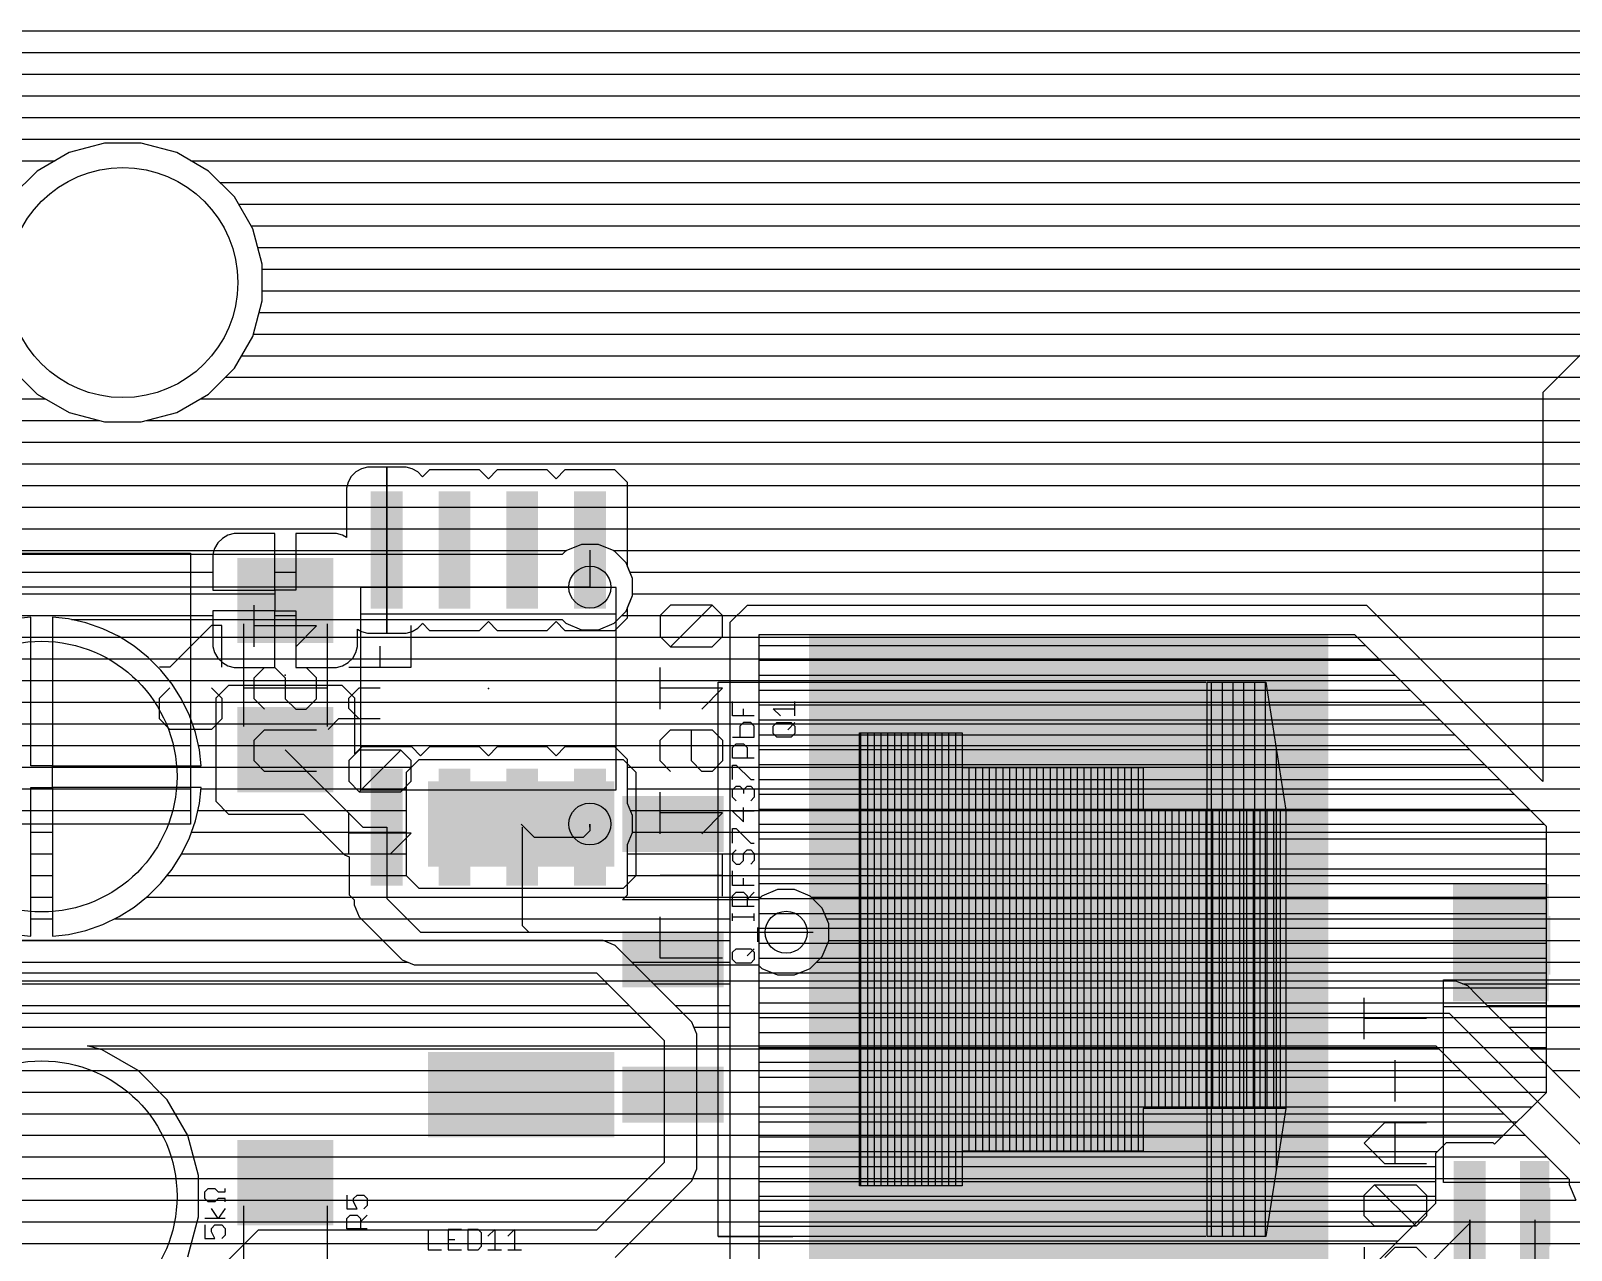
# Model space of a CAD drawing. Extents: x -0.64 to 6, y -0.15 to 7.8.
# Drawn here: x 0.462 to 1.6, y 4.635 to 5.536 of the extents above; entities that cross this region are included whole.
import ezdxf

# ---------------------------------------------------------------- set-up
doc = ezdxf.new("R2010")
doc.units = 0
for name, color, linetype in [('1', 22, 'CONTINUOUS'), ('16', 175, 'CONTINUOUS'), ('17', 82, 'CONTINUOUS'), ('18', 82, 'CONTINUOUS'), ('20', 6, 'CONTINUOUS'), ('21', 253, 'CONTINUOUS'), ('23', 7, 'CONTINUOUS'), ('24', 7, 'CONTINUOUS'), ('25', 253, 'CONTINUOUS'), ('26', 253, 'CONTINUOUS'), ('27', 253, 'CONTINUOUS'), ('28', 253, 'CONTINUOUS'), ('51', 253, 'CONTINUOUS'), ('52', 253, 'CONTINUOUS')]:
    doc.layers.add(name, color=color, linetype=linetype)

# ---------------------------------------------------------------- blocks, each defined once
blk = doc.blocks.new('RECT')
blk.add_solid([(-0.5, -0.5), (0.5, -0.5), (-0.5, 0.5), (0.5, 0.5)])
blk = doc.blocks.new('ROUNDP')
blk.add_circle((0, 0), 0.5)
blk = doc.blocks.new('ROUNDV')
blk.add_circle((0, 0), 0.5)

msp = doc.modelspace()

# ---------------------------------------------------------------- linework, layer by layer
at = {"layer": '1'}
for p, q in [((0.157941, 5.536), (2.348, 5.536)), ((0.173941, 5.52), (2.348, 5.52)), ((0.189941, 5.504), (2.348, 5.504)), ((0.205941, 5.488), (2.348, 5.488)), ((0.221941, 5.472), (2.348, 5.472)), ((0.237941, 5.456), (1.750745, 5.456)), ((0.51644, 5.453), (0.490243, 5.445981)), ((0.54356, 5.453), (0.51644, 5.453)), ((0.569757, 5.445981), (0.54356, 5.453)), ((0.253941, 5.44), (0.479885, 5.44)), ((0.490243, 5.445981), (0.466757, 5.43242)), ((0.593243, 5.43242), (0.569757, 5.445981)), ((0.580115, 5.44), (1.734745, 5.44)), ((0.466757, 5.43242), (0.447579, 5.413243)), ((0.61242, 5.413243), (0.593243, 5.43242)), ((0.601664, 5.424), (1.706022, 5.424)), ((0.625981, 5.389757), (0.61242, 5.413243)), ((0.615448, 5.408), (1.682946, 5.408)), ((0.624685, 5.392), (1.675181, 5.392)), ((0.633, 5.36356), (0.625981, 5.389757)), ((0.629667, 5.376), (1.674, 5.376)), ((0.633, 5.33644), (0.633, 5.36356)), ((0.633, 5.36), (1.670302, 5.36)), ((1.676095, 5.365793), (1.591301, 5.281)), ((0.633, 5.344), (1.654302, 5.344)), ((0.625981, 5.310243), (0.633, 5.33644)), ((0.630738, 5.328), (1.638302, 5.328)), ((0.61242, 5.286757), (0.625981, 5.310243)), ((0.626451, 5.312), (1.622302, 5.312)), ((0.617757, 5.296), (1.606302, 5.296)), ((0.447579, 5.286757), (0.466757, 5.267579)), ((0.593243, 5.267579), (0.61242, 5.286757)), ((1.591301, 5.281), (1.579, 5.268698)), ((0.605664, 5.28), (1.590302, 5.28)), ((0.304, 5.264), (0.472956, 5.264)), ((0.466757, 5.267579), (0.490243, 5.254019)), ((0.569757, 5.254019), (0.593243, 5.267579)), ((0.587043, 5.264), (1.579, 5.264)), ((1.579, 5.268698), (1.579, 4.981405)), ((0.304, 5.248), (0.512708, 5.248)), ((0.490243, 5.254019), (0.51644, 5.247)), ((0.51644, 5.247), (0.54356, 5.247)), ((0.54356, 5.247), (0.569757, 5.254019)), ((0.547292, 5.248), (1.579, 5.248)), ((0.304, 5.232), (1.579, 5.232)), ((0.317941, 5.216), (1.579, 5.216)), ((0.333941, 5.2), (1.579, 5.2)), ((0.349941, 5.184), (1.579, 5.184)), ((0.365941, 5.168), (1.579, 5.168)), ((0.868734, 5.1565), (0.857157, 5.151704)), ((0.881266, 5.1565), (0.868734, 5.1565)), ((0.892843, 5.151704), (0.881266, 5.1565)), ((0.381941, 5.152), (0.85787, 5.152)), ((0.854452, 5.149), (0.384941, 5.149)), ((0.857157, 5.151704), (0.854452, 5.149)), ((0.89213, 5.152), (1.579, 5.152)), ((0.901704, 5.142843), (0.892843, 5.151704)), ((0.9065, 5.131266), (0.901704, 5.142843)), ((0.904539, 5.136), (1.579, 5.136)), ((0.875, 5.125), (0.375, 5.125)), ((0.9065, 5.118734), (0.9065, 5.131266)), ((0.901704, 5.107157), (0.9065, 5.118734)), ((0.9065, 5.12), (1.579, 5.12)), ((0.991094, 5.1115), (0.9785, 5.098906)), ((1.448906, 5.1115), (0.991094, 5.1115)), ((1.579, 4.981405), (1.448906, 5.1115)), ((0.502718, 5.098567), (0.492057, 5.101)), ((0.492057, 5.101), (0.854452, 5.101)), ((0.515228, 5.094189), (0.502718, 5.098567)), ((0.854452, 5.101), (0.857157, 5.098296)), ((0.857157, 5.098296), (0.868734, 5.0935)), ((0.881266, 5.0935), (0.892843, 5.098296)), ((0.892843, 5.098296), (0.901704, 5.107157)), ((0.898548, 5.104), (0.983594, 5.104)), ((0.9785, 5.098906), (0.9785, 4.591094)), ((1.456405, 5.104), (1.579, 5.104)), ((0.527169, 5.088439), (0.515228, 5.094189)), ((0.538391, 5.081388), (0.527169, 5.088439)), ((0.527867, 5.088), (0.9785, 5.088)), ((0.868734, 5.0935), (0.881266, 5.0935)), ((1, 4.6), (1, 5.09)), ((1, 5.09), (1.44, 5.09)), ((1.44, 5.09), (1.5815, 4.9485)), ((1.472405, 5.088), (1.579, 5.088)), ((0.548753, 5.073124), (0.538391, 5.081388)), ((1, 5.082), (1.448, 5.082)), ((0.558124, 5.063753), (0.548753, 5.073124)), ((0.549877, 5.072), (0.9785, 5.072)), ((1, 5.071), (1.459, 5.071)), ((1.488405, 5.072), (1.579, 5.072)), ((0.566388, 5.053391), (0.558124, 5.063753)), ((0.564307, 5.056), (0.9785, 5.056)), ((0.573439, 5.042169), (0.566388, 5.053391)), ((1, 5.06), (1.47, 5.06)), ((1.504405, 5.056), (1.579, 5.056)), ((0.579189, 5.030228), (0.573439, 5.042169)), ((1, 5.049), (1.481, 5.049)), ((0.574483, 5.04), (0.9785, 5.04)), ((0.583567, 5.017718), (0.579189, 5.030228)), ((1, 5.038), (1.492, 5.038)), ((1.520405, 5.04), (1.579, 5.04)), ((0.581369, 5.024), (0.9785, 5.024)), ((1, 5.027), (1.503, 5.027)), ((1.536405, 5.024), (1.579, 5.024)), ((0.586516, 5.004797), (0.583567, 5.017718)), ((0.585785, 5.008), (0.9785, 5.008)), ((1, 5.016), (1.514, 5.016)), ((1.552405, 5.008), (1.579, 5.008)), ((0.587845, 4.993), (0.586516, 5.004797)), ((0.748687, 4.997496), (0.739315, 4.988123)), ((0.899738, 4.997496), (0.748687, 4.997496)), ((0.90911, 4.988123), (0.899738, 4.997496)), ((1, 5.005), (1.525, 5.005)), ((0.478, 4.977), (0.478, 4.993)), ((0.478, 4.993), (0.587845, 4.993)), ((0.478, 4.992), (0.743192, 4.992)), ((0.739315, 4.988123), (0.739315, 4.911876)), ((0.905234, 4.992), (0.9785, 4.992)), ((0.90911, 4.911876), (0.90911, 4.988123)), ((1, 4.994), (1.536, 4.994)), ((1.568405, 4.992), (1.579, 4.992)), ((0.462, 4.867155), (0.462, 4.976999)), ((0.462, 4.976999), (0.478, 4.976999)), ((0.462, 4.976), (0.478, 4.976)), ((0.587845, 4.977), (0.478, 4.977)), ((0.478, 4.976999), (0.478, 4.867155)), ((0.586516, 4.965203), (0.587845, 4.977)), ((0.587732, 4.976), (0.739315, 4.976)), ((0.90911, 4.976), (0.9785, 4.976)), ((1, 4.983), (1.547, 4.983)), ((0.583567, 4.952282), (0.586516, 4.965203)), ((1, 4.972), (1.558, 4.972)), ((0.462, 4.96), (0.478, 4.96)), ((0.579189, 4.939772), (0.583567, 4.952282)), ((0.585328, 4.96), (0.739315, 4.96)), ((0.90911, 4.96), (0.9785, 4.96)), ((1, 4.961), (1.569, 4.961)), ((0.462, 4.944), (0.478, 4.944)), ((0.573439, 4.927831), (0.579189, 4.939772)), ((0.580669, 4.944), (0.739315, 4.944)), ((0.834213, 4.94), (0.824213, 4.95)), ((0.87, 4.94), (0.834213, 4.94)), ((0.875, 4.945), (0.87, 4.94)), ((0.875, 4.95), (0.875, 4.945)), ((0.90911, 4.944), (0.9785, 4.944)), ((1, 4.95), (1.58, 4.95)), ((1, 4.939), (1.5815, 4.939)), ((1.5815, 4.9485), (1.5815, 4.7515)), ((0.462, 4.928), (0.478, 4.928)), ((0.566388, 4.916609), (0.573439, 4.927831)), ((0.57352, 4.928), (0.739315, 4.928)), ((0.90911, 4.928), (0.9785, 4.928)), ((1, 4.928), (1.5815, 4.928)), ((0.558124, 4.906247), (0.566388, 4.916609)), ((1, 4.917), (1.5815, 4.917)), ((0.462, 4.912), (0.478, 4.912)), ((0.548753, 4.896876), (0.558124, 4.906247)), ((0.562712, 4.912), (0.739315, 4.912)), ((0.739315, 4.911876), (0.748687, 4.902504)), ((0.899738, 4.902504), (0.90911, 4.911876)), ((0.90911, 4.912), (0.9785, 4.912)), ((1, 4.906), (1.5815, 4.906)), ((0.462, 4.896), (0.478, 4.896)), ((0.538391, 4.888612), (0.548753, 4.896876)), ((0.547655, 4.896), (0.9785, 4.896)), ((0.748687, 4.902504), (0.899738, 4.902504)), ((1, 4.895), (1.5815, 4.895)), ((0.527169, 4.881561), (0.538391, 4.888612)), ((1, 4.884), (1.5815, 4.884)), ((0.462, 4.88), (0.478, 4.88)), ((0.489797, 4.868484), (0.502718, 4.871433)), ((0.502718, 4.871433), (0.515228, 4.87581)), ((0.515228, 4.87581), (0.527169, 4.881561)), ((0.523927, 4.88), (0.9785, 4.88)), ((1, 4.873), (1.5815, 4.873)), ((0.074, 4.864), (0.9785, 4.864)), ((0.884774, 4.864), (0.395226, 4.864)), ((0.450203, 4.868484), (0.462, 4.867155)), ((0.478, 4.867155), (0.489797, 4.868484)), ((0.893595, 4.860346), (0.884774, 4.864)), ((0.943595, 4.810346), (0.893595, 4.860346)), ((1, 4.862), (1.5815, 4.862)), ((1.02, 4.87), (1.04, 4.87)), ((0.905941, 4.848), (0.9785, 4.848)), ((1, 4.851), (1.5815, 4.851)), ((0.4, 4.84), (0.88, 4.84)), ((0.88, 4.84), (0.93, 4.79)), ((1, 4.84), (1.5815, 4.84)), ((0.392, 4.832), (0.888, 4.832)), ((0.921941, 4.832), (0.9785, 4.832)), ((1, 4.829), (1.5815, 4.829)), ((0.376, 4.816), (0.904, 4.816)), ((0.937941, 4.816), (0.9785, 4.816)), ((1, 4.818), (1.5815, 4.818)), ((0.950346, 4.803595), (0.943595, 4.810346)), ((0.943595, 4.810346), (0.943595, 4.810346)), ((0.954, 4.794774), (0.950346, 4.803595)), ((1, 4.807), (1.5815, 4.807)), ((0.36, 4.8), (0.92, 4.8)), ((0.951835, 4.8), (0.9785, 4.8)), ((0.954, 4.695226), (0.954, 4.794774)), ((1, 4.796), (1.5815, 4.796)), ((0.344, 4.784), (0.93, 4.784)), ((0.93, 4.79), (0.93, 4.7)), ((0.954, 4.784), (0.9785, 4.784)), ((1, 4.785), (1.5815, 4.785)), ((1, 4.774), (1.5815, 4.774)), ((0.328, 4.768), (0.93, 4.768)), ((0.954, 4.768), (0.9785, 4.768)), ((1, 4.763), (1.5815, 4.763)), ((0.312, 4.752), (0.93, 4.752)), ((0.954, 4.752), (0.9785, 4.752)), ((1, 4.752), (1.5815, 4.752)), ((1.5815, 4.7515), (1.543424, 4.713424)), ((0.296, 4.736), (0.93, 4.736)), ((0.954, 4.736), (0.9785, 4.736)), ((1, 4.741), (1.571, 4.741)), ((1, 4.73), (1.56, 4.73)), ((0.29, 4.72), (0.93, 4.72)), ((0.954, 4.72), (0.9785, 4.72)), ((1, 4.719), (1.549, 4.719)), ((1.507597, 4.714445), (1.499689, 4.706537)), ((1.542403, 4.714445), (1.507597, 4.714445)), ((1.543424, 4.713424), (1.542403, 4.714445)), ((0.29, 4.704), (0.93, 4.704)), ((0.93, 4.7), (0.88, 4.65)), ((0.954, 4.704), (0.9785, 4.704)), ((1, 4.708), (1.501152, 4.708)), ((1.499689, 4.706537), (1.499689, 4.669689)), ((0.950346, 4.686405), (0.954, 4.695226)), ((1, 4.697), (1.499689, 4.697)), ((0.29, 4.688), (0.918, 4.688)), ((0.900346, 4.636405), (0.950346, 4.686405)), ((0.951007, 4.688), (0.9785, 4.688)), ((1, 4.686), (1.499689, 4.686)), ((0.29, 4.672), (0.902, 4.672)), ((0.935941, 4.672), (0.9785, 4.672)), ((1, 4.675), (1.499689, 4.675)), ((1.499689, 4.669689), (1.43, 4.6)), ((0.29, 4.656), (0.886, 4.656)), ((0.919941, 4.656), (0.9785, 4.656)), ((1, 4.664), (1.494, 4.664)), ((1.525, 4.655), (1.45, 4.58)), ((1.524999, 4.596331), (1.524999, 4.657636)), ((1.524999, 4.657636), (1.525, 4.657636)), ((1.524999, 4.656), (1.525, 4.656)), ((1.525, 4.657638), (1.525, 4.655)), ((1.525, 4.657636), (1.525, 4.596331)), ((1.573, 4.657638), (1.573, 4.547882)), ((0.63, 4.65), (0.53, 4.55)), ((0.88, 4.65), (0.63, 4.65)), ((1, 4.653), (1.483, 4.653)), ((0.29, 4.64), (0.62, 4.64)), ((0.893595, 4.629654), (0.900346, 4.636405)), ((0.903941, 4.64), (0.9785, 4.64)), ((1, 4.642), (1.472, 4.642)), ((1.524999, 4.64), (1.525, 4.64))]:
    msp.add_line(p, q, dxfattribs=at)
at = {"layer": '16'}
for p, q in [((0.157941, 5.536), (4.860059, 5.536)), ((0.173941, 5.52), (4.876059, 5.52)), ((0.189941, 5.504), (4.892059, 5.504)), ((0.205941, 5.488), (4.908059, 5.488)), ((0.221941, 5.472), (4.924059, 5.472)), ((0.237941, 5.456), (4.940059, 5.456)), ((0.51644, 5.453), (0.490243, 5.445981)), ((0.54356, 5.453), (0.51644, 5.453)), ((0.569757, 5.445981), (0.54356, 5.453)), ((0.253941, 5.44), (0.479885, 5.44)), ((0.490243, 5.445981), (0.466757, 5.43242)), ((0.593243, 5.43242), (0.569757, 5.445981)), ((0.580115, 5.44), (4.956059, 5.44)), ((0.466757, 5.43242), (0.447579, 5.413243)), ((0.61242, 5.413243), (0.593243, 5.43242)), ((0.601664, 5.424), (1.706022, 5.424)), ((0.625981, 5.389757), (0.61242, 5.413243)), ((0.615448, 5.408), (1.682946, 5.408)), ((0.624685, 5.392), (1.675181, 5.392)), ((0.633, 5.36356), (0.625981, 5.389757)), ((0.629667, 5.376), (1.674, 5.376)), ((0.633, 5.33644), (0.633, 5.36356)), ((0.633, 5.36), (1.678494, 5.36)), ((0.633, 5.344), (1.690946, 5.344)), ((0.625981, 5.310243), (0.633, 5.33644)), ((0.630738, 5.328), (5.656, 5.328)), ((0.61242, 5.286757), (0.625981, 5.310243)), ((0.626451, 5.312), (1.684118, 5.312)), ((0.617757, 5.296), (1.674729, 5.296)), ((0.447579, 5.286757), (0.466757, 5.267579)), ((0.593243, 5.267579), (0.61242, 5.286757)), ((0.605664, 5.28), (1.717999, 5.28)), ((0.304, 5.264), (0.472956, 5.264)), ((0.466757, 5.267579), (0.490243, 5.254019)), ((0.569757, 5.254019), (0.593243, 5.267579)), ((0.587043, 5.264), (1.674728, 5.264)), ((0.304, 5.248), (0.512708, 5.248)), ((0.490243, 5.254019), (0.51644, 5.247)), ((0.51644, 5.247), (0.54356, 5.247)), ((0.54356, 5.247), (0.569757, 5.254019)), ((0.547292, 5.248), (1.684118, 5.248)), ((0.304, 5.232), (1.716222, 5.232)), ((0.304, 5.216), (1.690946, 5.216)), ((0.706241, 5.212443), (0.702137, 5.210073)), ((0.710819, 5.213669), (0.706241, 5.212443)), ((0.724999, 5.213669), (0.710819, 5.213669)), ((0.724999, 5.152363), (0.724999, 5.213669)), ((0.739181, 5.213669), (0.725, 5.213669)), ((0.725, 5.213669), (0.725, 5.152363)), ((0.743759, 5.212443), (0.739181, 5.213669)), ((0.747863, 5.210073), (0.743759, 5.212443)), ((0.696416, 5.202617), (0.695189, 5.198039)), ((0.698785, 5.206721), (0.696416, 5.202617)), ((0.702137, 5.210073), (0.698785, 5.206721)), ((0.751215, 5.206721), (0.747863, 5.210073)), ((0.751361, 5.206468), (0.751215, 5.206721)), ((0.756562, 5.211669), (0.751361, 5.206468)), ((0.793438, 5.211669), (0.756562, 5.211669)), ((0.8, 5.205108), (0.793438, 5.211669)), ((0.806562, 5.211669), (0.8, 5.205108)), ((0.843438, 5.211669), (0.806562, 5.211669)), ((0.85, 5.205108), (0.843438, 5.211669)), ((0.856562, 5.211669), (0.85, 5.205108)), ((0.893438, 5.211669), (0.856562, 5.211669)), ((0.902811, 5.202297), (0.893438, 5.211669)), ((0.902811, 5.140172), (0.902811, 5.202297)), ((0.304, 5.2), (0.695714, 5.2)), ((0.695189, 5.198039), (0.695189, 5.161766)), ((0.724999, 5.2), (0.725, 5.2)), ((0.902811, 5.2), (1.678494, 5.2)), ((0.297941, 5.184), (0.695189, 5.184)), ((0.724999, 5.184), (0.725, 5.184)), ((0.902811, 5.184), (1.674, 5.184)), ((0.281941, 5.168), (0.695189, 5.168)), ((0.724999, 5.168), (0.725, 5.168)), ((0.902811, 5.168), (1.67518, 5.168)), ((0.600163, 5.157666), (0.597794, 5.153562)), ((0.603515, 5.161018), (0.600163, 5.157666)), ((0.607619, 5.163387), (0.603515, 5.161018)), ((0.612197, 5.164614), (0.607619, 5.163387)), ((0.642252, 5.164614), (0.612197, 5.164614)), ((0.642252, 5.122867), (0.642252, 5.164614)), ((0.687803, 5.164614), (0.657748, 5.164614)), ((0.657748, 5.164614), (0.657748, 5.122867)), ((0.692381, 5.163387), (0.687803, 5.164614)), ((0.695189, 5.161766), (0.692381, 5.163387)), ((0.263941, 5.15), (0.58, 5.15)), ((0.265941, 5.152), (0.597375, 5.152)), ((0.58, 5.15), (0.58, 4.95)), ((0.597794, 5.153562), (0.596567, 5.148984)), ((0.596567, 5.148984), (0.596567, 5.122866)), ((0.642252, 5.152), (0.657748, 5.152)), ((0.725, 5.152363), (0.724999, 5.152363)), ((0.724999, 5.091055), (0.724999, 5.152361)), ((0.724999, 5.152361), (0.725, 5.152361)), ((0.724999, 5.152), (0.725, 5.152)), ((0.725, 5.152361), (0.725, 5.091055)), ((0.875, 5.152362), (0.875, 5.125)), ((0.902811, 5.152), (1.682946, 5.152)), ((0.249941, 5.136), (0.596567, 5.136)), ((0.249941, 5.136), (0.58, 5.136)), ((0.642252, 5.136), (0.657748, 5.136)), ((0.724999, 5.136), (0.725, 5.136)), ((0.9065, 5.131266), (0.902811, 5.140172)), ((0.904539, 5.136), (1.706021, 5.136)), ((0.596567, 5.122866), (0.642251, 5.122866)), ((0.642251, 5.122866), (0.642251, 5.10737)), ((0.657748, 5.122867), (0.642252, 5.122867)), ((0.9065, 5.118734), (0.9065, 5.131266)), ((0.233941, 5.12), (0.642251, 5.12)), ((0.233941, 5.12), (0.58, 5.12)), ((0.724999, 5.12), (0.725, 5.12)), ((0.902811, 5.109828), (0.9065, 5.118734)), ((0.902811, 5.102428), (0.902811, 5.109828)), ((0.9065, 5.12), (3.266, 5.12)), ((0.217941, 5.104), (0.596567, 5.104)), ((0.217941, 5.104), (0.58, 5.104)), ((0.462, 5.102845), (0.450203, 5.101516)), ((0.462, 4.993), (0.462, 5.102845)), ((0.478, 5.102845), (0.478, 4.993)), ((0.489797, 5.101516), (0.478, 5.102845)), ((0.502718, 5.098567), (0.489797, 5.101516)), ((0.515228, 5.094189), (0.502718, 5.098567)), ((0.642251, 5.10737), (0.596567, 5.10737)), ((0.596567, 5.10737), (0.596567, 5.081252)), ((0.642252, 5.065622), (0.642252, 5.107369)), ((0.642252, 5.107369), (0.657748, 5.107369)), ((0.642252, 5.104), (0.657748, 5.104)), ((0.657748, 5.107369), (0.657748, 5.065622)), ((0.724999, 5.104), (0.725, 5.104)), ((0.751215, 5.098003), (0.751361, 5.098256)), ((0.751361, 5.098256), (0.756562, 5.093055)), ((0.793438, 5.093055), (0.8, 5.099617)), ((0.8, 5.099617), (0.806562, 5.093055)), ((0.843438, 5.093055), (0.85, 5.099617)), ((0.85, 5.099617), (0.856562, 5.093055)), ((0.893438, 5.093055), (0.902811, 5.102428)), ((0.902811, 5.104), (3.266, 5.104)), ((0.201941, 5.088), (0.58, 5.088)), ((0.462, 5.088), (0.478, 5.088)), ((0.527169, 5.088439), (0.515228, 5.094189)), ((0.538391, 5.081388), (0.527169, 5.088439)), ((0.527867, 5.088), (0.596567, 5.088)), ((0.642252, 5.088), (0.657748, 5.088)), ((0.703433, 5.081252), (0.703433, 5.093903)), ((0.703433, 5.093903), (0.706241, 5.092282)), ((0.703433, 5.088), (3.266, 5.088)), ((0.706241, 5.092282), (0.710819, 5.091055)), ((0.710819, 5.091055), (0.724999, 5.091055)), ((0.725, 5.091055), (0.739181, 5.091055)), ((0.739181, 5.091055), (0.743759, 5.092282)), ((0.743759, 5.092282), (0.747863, 5.094651)), ((0.747863, 5.094651), (0.751215, 5.098003)), ((0.756562, 5.093055), (0.793438, 5.093055)), ((0.806562, 5.093055), (0.843438, 5.093055)), ((0.856562, 5.093055), (0.893438, 5.093055)), ((0.548753, 5.073124), (0.538391, 5.081388)), ((0.596567, 5.081252), (0.597794, 5.076674)), ((0.597794, 5.076674), (0.600163, 5.07257)), ((0.699837, 5.07257), (0.702206, 5.076674)), ((0.702206, 5.076674), (0.703433, 5.081252)), ((0.185941, 5.072), (0.58, 5.072)), ((0.462, 5.072), (0.478, 5.072)), ((0.558124, 5.063753), (0.548753, 5.073124)), ((0.549877, 5.072), (0.600733, 5.072)), ((0.600163, 5.07257), (0.603515, 5.069218)), ((0.603515, 5.069218), (0.607619, 5.066849)), ((0.607619, 5.066849), (0.612197, 5.065622)), ((0.612197, 5.065622), (0.642252, 5.065622)), ((0.642252, 5.072), (0.657748, 5.072)), ((0.657748, 5.065622), (0.687803, 5.065622)), ((0.687803, 5.065622), (0.692381, 5.066849)), ((0.692381, 5.066849), (0.696485, 5.069218)), ((0.696485, 5.069218), (0.699837, 5.07257)), ((0.699267, 5.072), (3.266, 5.072)), ((0.169941, 5.056), (0.58, 5.056)), ((0.462, 5.056), (0.478, 5.056)), ((0.566388, 5.053391), (0.558124, 5.063753)), ((0.564307, 5.056), (3.266, 5.056)), ((0.573439, 5.042169), (0.566388, 5.053391)), ((0.579189, 5.030228), (0.573439, 5.042169)), ((0.607939, 5.052378), (0.598567, 5.043005)), ((0.598567, 5.043005), (0.598567, 4.966758)), ((0.69206, 5.052378), (0.607939, 5.052378)), ((0.701433, 5.043005), (0.69206, 5.052378)), ((0.701433, 5.001816), (0.701433, 5.043005)), ((0.153941, 5.04), (0.58, 5.04)), ((0.462, 5.04), (0.478, 5.04)), ((0.574483, 5.04), (0.598567, 5.04)), ((0.583567, 5.017718), (0.579189, 5.030228)), ((0.701433, 5.04), (3.266, 5.04)), ((0.137941, 5.024), (0.58, 5.024)), ((0.462, 5.024), (0.478, 5.024)), ((0.581369, 5.024), (0.598567, 5.024)), ((0.701433, 5.024), (3.266, 5.024)), ((0.121941, 5.008), (0.58, 5.008)), ((0.462, 5.008), (0.478, 5.008)), ((0.586516, 5.004797), (0.583567, 5.017718)), ((0.585785, 5.008), (0.598567, 5.008)), ((0.701433, 5.008), (3.266, 5.008)), ((0.587845, 4.993), (0.586516, 5.004797)), ((0.65, 5.004882), (0.707244, 4.947638)), ((0.706562, 5.006945), (0.701433, 5.001816)), ((0.743438, 5.006945), (0.706562, 5.006945)), ((0.75, 5.000383), (0.743438, 5.006945)), ((0.756562, 5.006945), (0.75, 5.000383)), ((0.793438, 5.006945), (0.756562, 5.006945)), ((0.8, 5.000383), (0.793438, 5.006945)), ((0.806562, 5.006945), (0.8, 5.000383)), ((0.843438, 5.006945), (0.806562, 5.006945)), ((0.85, 5.000383), (0.843438, 5.006945)), ((0.856562, 5.006945), (0.85, 5.000383)), ((0.893438, 5.006945), (0.856562, 5.006945)), ((0.902811, 4.997572), (0.893438, 5.006945)), ((0.902811, 4.965172), (0.902811, 4.997572)), ((0.105941, 4.992), (0.58, 4.992)), ((0.478, 4.993), (0.462, 4.993)), ((0.478, 4.977), (0.478, 4.993)), ((0.478, 4.993), (0.587845, 4.993)), ((0.478, 4.992), (0.598567, 4.992)), ((0.902811, 4.992), (3.266, 4.992)), ((0.104, 4.976), (0.58, 4.976)), ((0.462, 4.867155), (0.462, 4.976999)), ((0.462, 4.976999), (0.478, 4.976999)), ((0.462, 4.976), (0.478, 4.976)), ((0.587845, 4.977), (0.478, 4.977)), ((0.478, 4.976999), (0.478, 4.867155)), ((0.586516, 4.965203), (0.587845, 4.977)), ((0.587732, 4.976), (0.598567, 4.976)), ((0.902811, 4.976), (3.266, 4.976)), ((0.583567, 4.952282), (0.586516, 4.965203)), ((0.598567, 4.966758), (0.607939, 4.957386)), ((0.9065, 4.956266), (0.902811, 4.965172)), ((0.104, 4.96), (0.58, 4.96)), ((0.462, 4.96), (0.478, 4.96)), ((0.579189, 4.939772), (0.583567, 4.952282)), ((0.585328, 4.96), (0.605325, 4.96)), ((0.607939, 4.957386), (0.663555, 4.957386)), ((0.663555, 4.957386), (0.686898, 4.934043)), ((0.904953, 4.96), (3.266, 4.96)), ((0.9065, 4.943734), (0.9065, 4.956266)), ((0.58, 4.95), (0.104, 4.95)), ((0.462, 4.944), (0.478, 4.944)), ((0.573439, 4.927831), (0.579189, 4.939772)), ((0.580669, 4.944), (0.676941, 4.944)), ((0.707244, 4.947638), (0.725, 4.947638)), ((0.725, 4.947638), (0.725, 4.895)), ((0.825, 4.947638), (0.825, 4.875)), ((0.875, 4.947638), (0.875, 4.95)), ((0.902811, 4.934828), (0.9065, 4.943734)), ((0.9065, 4.944), (3.266, 4.944)), ((0.462, 4.928), (0.478, 4.928)), ((0.566388, 4.916609), (0.573439, 4.927831)), ((0.57352, 4.928), (0.692941, 4.928)), ((0.686898, 4.934043), (0.686898, 4.934043)), ((0.686898, 4.934043), (0.693649, 4.927292)), ((0.902811, 4.897703), (0.902811, 4.934828)), ((0.902811, 4.928), (3.266, 4.928)), ((0.558124, 4.906247), (0.566388, 4.916609)), ((0.693649, 4.927292), (0.697189, 4.925825)), ((0.697189, 4.925825), (0.697189, 4.897703)), ((0.462, 4.912), (0.478, 4.912)), ((0.548753, 4.896876), (0.558124, 4.906247)), ((0.562712, 4.912), (0.697189, 4.912)), ((0.902811, 4.912), (3.266, 4.912)), ((0.462, 4.896), (0.478, 4.896)), ((0.538391, 4.888612), (0.548753, 4.896876)), ((0.547655, 4.896), (0.698892, 4.896)), ((0.697189, 4.897703), (0.701, 4.893892)), ((0.701, 4.893892), (0.701, 4.890226)), ((0.725, 4.895), (0.75, 4.87)), ((0.899107, 4.894), (0.902811, 4.897703)), ((0.999452, 4.894), (0.899107, 4.894)), ((0.901108, 4.896), (1.001452, 4.896)), ((1.002157, 4.896704), (0.999452, 4.894)), ((1.013734, 4.9015), (1.002157, 4.896704)), ((1.026266, 4.9015), (1.013734, 4.9015)), ((1.037843, 4.896704), (1.026266, 4.9015)), ((1.046704, 4.887843), (1.037843, 4.896704)), ((1.038548, 4.896), (3.266, 4.896)), ((0.527169, 4.881561), (0.538391, 4.888612)), ((0.701, 4.890226), (0.704654, 4.881405)), ((1.0515, 4.876266), (1.046704, 4.887843)), ((0.462, 4.88), (0.478, 4.88)), ((0.489797, 4.868484), (0.502718, 4.871433)), ((0.502718, 4.871433), (0.515228, 4.87581)), ((0.515228, 4.87581), (0.527169, 4.881561)), ((0.523927, 4.88), (0.706059, 4.88)), ((0.704654, 4.881405), (0.729654, 4.856405)), ((0.825, 4.875), (0.83, 4.87)), ((1.049953, 4.88), (3.266, 4.88)), ((1.0515, 4.863734), (1.0515, 4.876266)), ((0.129941, 4.864), (0.722059, 4.864)), ((0.450203, 4.868484), (0.462, 4.867155)), ((0.478, 4.867155), (0.489797, 4.868484)), ((0.75, 4.87), (0.83, 4.87)), ((0.83, 4.87), (1.02, 4.87)), ((1.046704, 4.852157), (1.0515, 4.863734)), ((1.0515, 4.864), (3.266, 4.864)), ((0.145941, 4.848), (0.740398, 4.848)), ((0.729654, 4.856405), (0.736405, 4.849654)), ((0.736405, 4.849654), (0.745226, 4.846)), ((1.037843, 4.843296), (1.046704, 4.852157)), ((1.042548, 4.848), (3.266, 4.848)), ((0.745226, 4.846), (0.999452, 4.846)), ((0.999452, 4.846), (1.002157, 4.843296)), ((1.002157, 4.843296), (1.013734, 4.8385)), ((1.013734, 4.8385), (1.026266, 4.8385)), ((1.026266, 4.8385), (1.037843, 4.843296)), ((1.514774, 4.834), (0.159941, 4.834)), ((1.523595, 4.830346), (1.514774, 4.834)), ((1.519602, 4.832), (3.266, 4.832)), ((1.530346, 4.823595), (1.523595, 4.830346)), ((1.632441, 4.7215), (1.530346, 4.823595)), ((1.537941, 4.816), (3.266, 4.816)), ((1.51, 4.81), (0.15, 4.81)), ((1.63, 4.69), (1.51, 4.81)), ((1.553941, 4.8), (3.266, 4.8)), ((0.514774, 4.783095), (0.503931, 4.786)), ((0.503931, 4.786), (1.500059, 4.786)), ((0.511396, 4.784), (1.502059, 4.784)), ((0.541226, 4.767823), (0.514774, 4.783095)), ((1.500059, 4.786), (1.5985, 4.687559)), ((1.569941, 4.784), (3.266, 4.784)), ((0.540919, 4.768), (1.518059, 4.768)), ((0.562823, 4.746226), (0.541226, 4.767823)), ((1.585941, 4.768), (3.266, 4.768)), ((0.557049, 4.752), (1.534059, 4.752)), ((0.578095, 4.719774), (0.562823, 4.746226)), ((0.568727, 4.736), (1.550059, 4.736)), ((0.577964, 4.72), (1.566059, 4.72)), ((0.586, 4.690272), (0.578095, 4.719774)), ((0.582321, 4.704), (1.582059, 4.704)), ((0.586, 4.659728), (0.586, 4.690272)), ((0.586, 4.688), (1.598059, 4.688)), ((1.5985, 4.687559), (1.5985, 4.683734)), ((1.5985, 4.683734), (1.603296, 4.672157)), ((0.586, 4.672), (1.603452, 4.672)), ((0.578095, 4.630226), (0.586, 4.659728)), ((0.585001, 4.656), (3.266, 4.656)), ((0.580714, 4.64), (3.266, 4.64))]:
    msp.add_line(p, q, dxfattribs=at)
at = {"layer": '20'}
msp.add_circle((0.53, 5.35), 0.085, dxfattribs=at)
at = {"layer": '21'}
for p, q in [((0.969882, 4.645276), (0.969882, 5.054724)), ((0.969882, 5.054724), (1.025, 5.054724)), ((0.969882, 4.645276), (1.025, 4.645276))]:
    msp.add_line(p, q, dxfattribs=at)
at = {"layer": '23'}
msp.add_point((1.15, 4.85), dxfattribs=at)
at = {"layer": '24'}
for p in [(0.65, 5.06), (0.8, 5.05)]:
    msp.add_point(p, dxfattribs=at)
at = {"layer": '25'}
for p, q in [((1.015824, 5.029847), (1.010486, 5.035184)), ((1.010486, 5.035184), (1.0265, 5.035184)), ((1.0265, 5.029847), (1.0265, 5.040522)), ((1.010486, 5.0222), (1.013155, 5.024869)), ((1.010486, 5.016862), (1.010486, 5.0222)), ((1.013155, 5.024869), (1.023831, 5.024869)), ((1.021162, 5.019531), (1.0265, 5.024869)), ((1.023831, 5.024869), (1.0265, 5.0222)), ((1.0265, 5.0222), (1.0265, 5.016862)), ((1.013155, 5.014193), (1.010486, 5.016862)), ((1.023831, 5.014193), (1.013155, 5.014193)), ((1.0265, 5.016862), (1.023831, 5.014193)), ((0.695487, 4.675776), (0.695487, 4.665767)), ((0.695487, 4.665767), (0.702994, 4.665767)), ((0.700492, 4.673274), (0.702994, 4.675776)), ((0.700492, 4.670772), (0.700492, 4.673274)), ((0.702994, 4.665767), (0.700492, 4.670772)), ((0.702994, 4.675776), (0.707998, 4.675776)), ((0.707998, 4.675776), (0.7105, 4.673274)), ((0.7105, 4.668269), (0.707998, 4.665767)), ((0.7105, 4.673274), (0.7105, 4.668269)), ((0.695487, 4.658541), (0.697989, 4.661043)), ((0.695487, 4.651035), (0.695487, 4.658541)), ((0.697989, 4.661043), (0.702994, 4.661043)), ((0.702994, 4.661043), (0.705496, 4.658541)), ((0.705496, 4.656039), (0.7105, 4.661043)), ((0.705496, 4.658541), (0.705496, 4.651035)), ((0.7105, 4.651035), (0.695487, 4.651035)), ((0.7555, 4.650513), (0.7555, 4.6355)), ((0.780241, 4.650513), (0.770233, 4.650513)), ((0.770233, 4.650513), (0.770233, 4.6355)), ((0.770233, 4.643006), (0.775237, 4.643006)), ((0.784965, 4.650513), (0.784965, 4.6355)), ((0.792471, 4.650513), (0.784965, 4.650513)), ((0.794974, 4.648011), (0.792471, 4.650513)), ((0.794974, 4.638002), (0.794974, 4.648011)), ((0.799698, 4.645508), (0.804702, 4.650513)), ((0.804702, 4.650513), (0.804702, 4.6355)), ((0.81443, 4.645508), (0.819434, 4.650513)), ((0.819434, 4.650513), (0.819434, 4.6355)), ((0.7555, 4.6355), (0.765508, 4.6355)), ((0.770233, 4.6355), (0.780241, 4.6355)), ((0.784965, 4.6355), (0.792471, 4.6355)), ((0.792471, 4.6355), (0.794974, 4.638002)), ((0.799698, 4.6355), (0.809706, 4.6355)), ((0.81443, 4.6355), (0.824439, 4.6355))]:
    msp.add_line(p, q, dxfattribs=at)
at = {"layer": '26'}
for p, q in [((0.627, 5.080961), (0.627, 5.111653)), ((0.595366, 5.096653), (0.564673, 5.065961)), ((0.603039, 5.096653), (0.595366, 5.096653)), ((0.603039, 5.065961), (0.603039, 5.096653)), ((0.673039, 5.096307), (0.627, 5.096307)), ((0.657693, 5.080961), (0.673039, 5.096307)), ((0.564673, 5.065961), (0.557, 5.065961)), ((0.627, 5.057941), (0.634673, 5.065614)), ((0.634673, 5.065614), (0.642346, 5.065614)), ((0.642346, 5.065614), (0.65002, 5.057941)), ((0.673039, 5.057941), (0.665366, 5.065614)), ((0.627, 5.042594), (0.627, 5.057941)), ((0.65002, 5.057941), (0.65002, 5.042594)), ((0.673039, 5.042594), (0.673039, 5.057941)), ((0.557, 5.042941), (0.564673, 5.050614)), ((0.557, 5.027594), (0.557, 5.042941)), ((0.595366, 5.050614), (0.603039, 5.042941)), ((0.603039, 5.042941), (0.603039, 5.027594)), ((0.680712, 5.050268), (0.619327, 5.050268)), ((0.634673, 5.034921), (0.627, 5.042594)), ((0.65002, 5.042594), (0.657693, 5.034921)), ((0.665366, 5.034921), (0.673039, 5.042594)), ((0.657693, 5.034921), (0.665366, 5.034921)), ((0.564673, 5.019921), (0.557, 5.027594)), ((0.595366, 5.019921), (0.564673, 5.019921)), ((0.603039, 5.027594), (0.595366, 5.019921)), ((0.627, 5.011902), (0.634673, 5.019575)), ((0.634673, 5.019575), (0.673039, 5.019575)), ((0.627, 4.996555), (0.627, 5.011902)), ((0.634673, 4.988882), (0.627, 4.996555)), ((0.673039, 4.988882), (0.634673, 4.988882))]:
    msp.add_line(p, q, dxfattribs=at)
at = {"layer": '27'}
for p, q in [((0.980486, 5.029846), (0.980486, 5.040521)), ((0.9965, 5.029846), (0.980486, 5.029846)), ((0.988493, 5.029846), (0.988493, 5.035184)), ((0.988493, 5.024868), (0.985824, 5.022199)), ((0.985824, 5.022199), (0.985824, 5.014192)), ((0.993831, 5.024868), (0.988493, 5.024868)), ((0.9965, 5.022199), (0.993831, 5.024868)), ((0.9965, 5.014192), (0.9965, 5.022199)), ((0.980486, 5.014192), (0.9965, 5.014192)), ((0.980486, 5.006546), (0.983155, 5.009215)), ((0.983155, 5.009215), (0.988493, 5.009215)), ((0.988493, 5.009215), (0.991162, 5.006546)), ((0.980486, 4.998539), (0.980486, 5.006546)), ((0.9965, 4.998539), (0.980486, 4.998539)), ((0.991162, 5.006546), (0.991162, 4.998539)), ((0.980486, 4.982886), (0.980486, 4.993562)), ((0.980486, 4.993562), (0.983155, 4.993562)), ((0.983155, 4.993562), (0.993831, 4.982886)), ((0.980486, 4.975239), (0.983155, 4.977908)), ((0.980486, 4.969901), (0.980486, 4.975239)), ((0.983155, 4.977908), (0.985824, 4.977908)), ((0.985824, 4.977908), (0.988493, 4.975239)), ((0.988493, 4.975239), (0.991162, 4.977908)), ((0.988493, 4.975239), (0.988493, 4.97257)), ((0.991162, 4.977908), (0.993831, 4.977908)), ((0.993831, 4.982886), (0.9965, 4.982886)), ((0.993831, 4.977908), (0.9965, 4.975239)), ((0.9965, 4.975239), (0.9965, 4.969901)), ((0.983155, 4.967233), (0.980486, 4.969901)), ((0.988493, 4.951579), (0.988493, 4.962255)), ((0.9965, 4.969901), (0.993831, 4.967233)), ((0.9965, 4.959586), (0.980486, 4.959586)), ((0.980486, 4.959586), (0.988493, 4.951579)), ((0.980486, 4.935926), (0.980486, 4.946602)), ((0.980486, 4.946602), (0.983155, 4.946602)), ((0.983155, 4.946602), (0.993831, 4.935926)), ((0.983155, 4.930948), (0.980486, 4.928279)), ((0.980486, 4.928279), (0.980486, 4.922942)), ((0.988493, 4.928279), (0.991162, 4.930948)), ((0.988493, 4.922942), (0.988493, 4.928279)), ((0.991162, 4.930948), (0.993831, 4.930948)), ((0.993831, 4.935926), (0.9965, 4.935926)), ((0.993831, 4.930948), (0.9965, 4.928279)), ((0.9965, 4.928279), (0.9965, 4.922942)), ((0.980486, 4.922942), (0.983155, 4.920273)), ((0.983155, 4.920273), (0.985824, 4.920273)), ((0.985824, 4.920273), (0.988493, 4.922942)), ((0.9965, 4.922942), (0.993831, 4.920273)), ((0.980486, 4.904619), (0.980486, 4.915295)), ((0.988493, 4.904619), (0.988493, 4.909957)), ((0.9965, 4.904619), (0.980486, 4.904619)), ((0.980486, 4.896973), (0.983155, 4.899642)), ((0.980486, 4.888966), (0.980486, 4.896973)), ((0.983155, 4.899642), (0.988493, 4.899642)), ((0.988493, 4.899642), (0.991162, 4.896973)), ((0.991162, 4.894304), (0.9965, 4.899642)), ((0.991162, 4.896973), (0.991162, 4.888966)), ((0.9965, 4.888966), (0.980486, 4.888966)), ((0.980486, 4.878531), (0.980486, 4.883868)), ((0.9965, 4.878531), (0.9965, 4.883868)), ((0.9965, 4.881199), (0.980486, 4.881199)), ((0.999169, 4.862877), (0.999169, 4.873553)), ((0.980486, 4.855231), (0.983155, 4.8579)), ((0.980486, 4.849893), (0.980486, 4.855231)), ((0.983155, 4.847224), (0.980486, 4.849893)), ((0.983155, 4.8579), (0.993831, 4.8579)), ((0.991162, 4.852562), (0.9965, 4.8579)), ((0.993831, 4.8579), (0.9965, 4.855231)), ((0.9965, 4.849893), (0.993831, 4.847224)), ((0.9965, 4.855231), (0.9965, 4.849893)), ((0.993831, 4.847224), (0.983155, 4.847224)), ((1.446961, 4.790959), (1.446961, 4.821652)), ((1.493, 4.806305), (1.446961, 4.806305)), ((1.46998, 4.74492), (1.46998, 4.775613)), ((1.446961, 4.714227), (1.462307, 4.729573)), ((1.462307, 4.729573), (1.493, 4.729573)), ((1.46998, 4.698881), (1.46998, 4.729573)), ((1.462307, 4.698881), (1.446961, 4.714227)), ((1.493, 4.698881), (1.462307, 4.698881)), ((0.590487, 4.678274), (0.592989, 4.680776)), ((0.590487, 4.673269), (0.590487, 4.678274)), ((0.592989, 4.680776), (0.597994, 4.680776)), ((0.597994, 4.680776), (0.600496, 4.678274)), ((0.600496, 4.678274), (0.6055, 4.678274)), ((0.6055, 4.678274), (0.6055, 4.680776)), ((1.446961, 4.675861), (1.454634, 4.683534)), ((1.454634, 4.683534), (1.485327, 4.683534)), ((1.485327, 4.652841), (1.454634, 4.683534)), ((1.485327, 4.683534), (1.493, 4.675861)), ((0.592989, 4.670767), (0.590487, 4.673269)), ((0.597994, 4.670767), (0.592989, 4.670767)), ((0.600496, 4.65849), (0.595492, 4.665997)), ((0.600496, 4.673269), (0.597994, 4.670767)), ((0.6055, 4.673269), (0.600496, 4.673269)), ((0.6055, 4.665997), (0.600496, 4.65849)), ((0.6055, 4.670767), (0.6055, 4.673269)), ((1.446961, 4.660514), (1.446961, 4.675861)), ((1.493, 4.675861), (1.493, 4.660514)), ((0.6055, 4.65849), (0.590487, 4.65849)), ((1.454634, 4.652841), (1.446961, 4.660514)), ((1.493, 4.660514), (1.485327, 4.652841)), ((0.590487, 4.653766), (0.590487, 4.643758)), ((0.590487, 4.643758), (0.597994, 4.643758)), ((0.595492, 4.651264), (0.597994, 4.653766)), ((0.595492, 4.648762), (0.595492, 4.651264)), ((0.597994, 4.643758), (0.595492, 4.648762)), ((0.597994, 4.653766), (0.602998, 4.653766)), ((0.602998, 4.653766), (0.6055, 4.651264)), ((0.6055, 4.64626), (0.602998, 4.643758)), ((0.6055, 4.651264), (0.6055, 4.64626)), ((1.485327, 4.652841), (1.454634, 4.652841)), ((1.446961, 4.637495), (1.446961, 4.606802)), ((1.462307, 4.629822), (1.46998, 4.637495)), ((1.46998, 4.637495), (1.485327, 4.637495)), ((1.485327, 4.637495), (1.493, 4.629822))]:
    msp.add_line(p, q, dxfattribs=at)
at = {"layer": '28'}
for p, q in [((0.934673, 5.111653), (0.927, 5.10398)), ((0.965366, 5.111653), (0.934673, 5.111653)), ((0.934673, 5.08096), (0.965366, 5.111653)), ((0.973039, 5.10398), (0.965366, 5.111653)), ((0.927, 5.10398), (0.927, 5.088633)), ((0.973039, 5.088633), (0.973039, 5.10398)), ((0.743039, 5.06596), (0.743039, 5.096653)), ((0.927, 5.088633), (0.934673, 5.08096)), ((0.965366, 5.08096), (0.973039, 5.088633)), ((0.72002, 5.06596), (0.72002, 5.081307)), ((0.934673, 5.08096), (0.965366, 5.08096)), ((0.697, 5.06596), (0.743039, 5.06596)), ((0.927, 5.034921), (0.927, 5.065614)), ((0.697, 5.042941), (0.704673, 5.050614)), ((0.697, 5.035267), (0.697, 5.042941)), ((0.704673, 5.050614), (0.72002, 5.050614)), ((0.973039, 5.050267), (0.927, 5.050267)), ((0.957693, 5.034921), (0.973039, 5.050267)), ((0.704673, 5.027594), (0.697, 5.035267)), ((0.689327, 5.027594), (0.681654, 5.019921)), ((0.704673, 5.027594), (0.689327, 5.027594)), ((0.72002, 5.027594), (0.704673, 5.027594)), ((0.927, 5.011901), (0.934673, 5.019574)), ((0.934673, 5.019574), (0.965366, 5.019574)), ((0.95002, 4.996555), (0.95002, 5.019574)), ((0.965366, 5.019574), (0.973039, 5.011901)), ((0.927, 4.996555), (0.927, 5.011901)), ((0.973039, 5.011901), (0.973039, 4.996555)), ((0.704673, 5.004575), (0.697, 4.996901)), ((0.697, 4.996901), (0.697, 4.981555)), ((0.735366, 5.004575), (0.704673, 5.004575)), ((0.704673, 4.973882), (0.735366, 5.004575)), ((0.743039, 4.996901), (0.735366, 5.004575)), ((0.743039, 4.981555), (0.743039, 4.996901)), ((0.934673, 4.988882), (0.927, 4.996555)), ((0.957693, 4.988882), (0.95002, 4.996555)), ((0.973039, 4.996555), (0.965366, 4.988882)), ((0.965366, 4.988882), (0.957693, 4.988882)), ((0.697, 4.981555), (0.704673, 4.973882)), ((0.704673, 4.973882), (0.735366, 4.973882)), ((0.735366, 4.973882), (0.743039, 4.981555)), ((0.927, 4.942842), (0.927, 4.973535)), ((0.697, 4.927843), (0.697, 4.958535)), ((0.973039, 4.958189), (0.927, 4.958189)), ((0.957693, 4.942842), (0.973039, 4.958189)), ((0.743039, 4.943189), (0.697, 4.943189)), ((0.727693, 4.927843), (0.743039, 4.943189)), ((0.973039, 4.896803), (0.973039, 4.927496)), ((0.927, 4.912149), (0.973039, 4.912149)), ((0.927, 4.850764), (0.927, 4.881457)), ((0.973039, 4.850764), (0.927, 4.850764))]:
    msp.add_line(p, q, dxfattribs=at)
at = {"layer": '51'}
for p, q in [((0.969882, 5.054724), (1.330118, 5.054724)), ((1.331102, 5.054724), (1.374409, 5.054724)), ((1.331102, 4.645276), (1.331102, 5.054724)), ((1.334, 5.054724), (1.334, 4.645276)), ((1.342, 5.054724), (1.342, 4.645276)), ((1.35, 5.054724), (1.35, 4.645276)), ((1.358, 5.054724), (1.358, 4.645276)), ((1.366, 5.054724), (1.366, 4.645276)), ((1.374, 5.054724), (1.374, 4.645276)), ((1.374409, 5.054724), (1.389173, 4.960236)), ((1.074213, 5.017323), (1.15, 5.017323)), ((1.074213, 4.682677), (1.074213, 5.017323)), ((1.075, 5.017323), (1.075, 4.682677)), ((1.08, 5.017323), (1.08, 4.682677)), ((1.085, 5.017323), (1.085, 4.682677)), ((1.09, 5.017323), (1.09, 4.682677)), ((1.095, 5.017323), (1.095, 4.682677)), ((1.1, 5.017323), (1.1, 4.682677)), ((1.105, 5.017323), (1.105, 4.682677)), ((1.11, 5.017323), (1.11, 4.682677)), ((1.115, 5.017323), (1.115, 4.682677)), ((1.12, 5.017323), (1.12, 4.682677)), ((1.125, 5.017323), (1.125, 4.682677)), ((1.13, 5.017323), (1.13, 4.682677)), ((1.135, 5.017323), (1.135, 4.682677)), ((1.14, 5.017323), (1.14, 4.682677)), ((1.145, 5.017323), (1.145, 4.682677)), ((1.15, 5.017323), (1.15, 4.991732)), ((1.382, 5.006145), (1.382, 4.693855)), ((1.15, 4.991732), (1.283858, 4.991732)), ((1.15, 4.991732), (1.15, 4.708268)), ((1.155, 4.991732), (1.155, 4.708268)), ((1.16, 4.991732), (1.16, 4.708268)), ((1.165, 4.991732), (1.165, 4.708268)), ((1.17, 4.991732), (1.17, 4.708268)), ((1.175, 4.991732), (1.175, 4.708268)), ((1.18, 4.991732), (1.18, 4.708268)), ((1.185, 4.991732), (1.185, 4.708268)), ((1.19, 4.991732), (1.19, 4.708268)), ((1.195, 4.991732), (1.195, 4.708268)), ((1.2, 4.991732), (1.2, 4.708268)), ((1.205, 4.991732), (1.205, 4.708268)), ((1.21, 4.991732), (1.21, 4.708268)), ((1.215, 4.991732), (1.215, 4.708268)), ((1.22, 4.991732), (1.22, 4.708268)), ((1.225, 4.991732), (1.225, 4.708268)), ((1.23, 4.991732), (1.23, 4.708268)), ((1.235, 4.991732), (1.235, 4.708268)), ((1.24, 4.991732), (1.24, 4.708268)), ((1.245, 4.991732), (1.245, 4.708268)), ((1.25, 4.991732), (1.25, 4.708268)), ((1.255, 4.991732), (1.255, 4.708268)), ((1.26, 4.991732), (1.26, 4.708268)), ((1.265, 4.991732), (1.265, 4.708268)), ((1.27, 4.991732), (1.27, 4.708268)), ((1.275, 4.991732), (1.275, 4.708268)), ((1.28, 4.991732), (1.28, 4.708268)), ((1.283858, 4.991732), (1.283858, 4.960236)), ((1.283858, 4.960236), (1.389173, 4.960236)), ((1.285, 4.960236), (1.285, 4.739764)), ((1.29, 4.960236), (1.29, 4.739764)), ((1.295, 4.960236), (1.295, 4.739764)), ((1.3, 4.960236), (1.3, 4.739764)), ((1.305, 4.960236), (1.305, 4.739764)), ((1.31, 4.960236), (1.31, 4.739764)), ((1.315, 4.960236), (1.315, 4.739764)), ((1.32, 4.960236), (1.32, 4.739764)), ((1.325, 4.960236), (1.325, 4.739764)), ((1.33, 4.960236), (1.33, 4.739764)), ((1.335, 4.960236), (1.335, 4.739764)), ((1.34, 4.960236), (1.34, 4.739764)), ((1.345, 4.960236), (1.345, 4.739764)), ((1.35, 4.960236), (1.35, 4.739764)), ((1.355, 4.960236), (1.355, 4.739764)), ((1.36, 4.960236), (1.36, 4.739764)), ((1.365, 4.960236), (1.365, 4.739764)), ((1.37, 4.960236), (1.37, 4.739764)), ((1.375, 4.960236), (1.375, 4.739764)), ((1.38, 4.960236), (1.38, 4.739764)), ((1.385, 4.960236), (1.385, 4.739764)), ((1.389173, 4.960236), (1.389173, 4.739764)), ((1.389173, 4.960236), (1.389173, 4.739764)), ((1.505512, 4.815118), (1.505512, 4.834803)), ((1.505512, 4.834803), (1.694488, 4.834803)), ((1.505512, 4.685197), (1.505512, 4.815118)), ((1.505512, 4.815118), (1.694488, 4.815118)), ((1.389173, 4.739764), (1.283858, 4.739764)), ((1.283858, 4.739764), (1.283858, 4.708268)), ((1.389173, 4.739764), (1.374409, 4.645276)), ((1.283858, 4.708268), (1.15, 4.708268)), ((1.15, 4.708268), (1.15, 4.682677)), ((1.15, 4.682677), (1.074213, 4.682677)), ((1.694488, 4.685197), (1.505512, 4.685197)), ((0.619016, 4.667992), (0.619016, 4.592008)), ((0.680984, 4.667992), (0.680984, 4.592008)), ((1.330118, 4.645276), (0.969882, 4.645276)), ((1.374409, 4.645276), (1.331102, 4.645276))]:
    msp.add_line(p, q, dxfattribs=at)
at = {"layer": '52'}
for p, q in [((0.894488, 5.124803), (0.705512, 5.124803)), ((0.705512, 5.124803), (0.705512, 5.105118)), ((0.894488, 5.105118), (0.894488, 5.124803)), ((0.705512, 5.105118), (0.705512, 4.975197)), ((0.894488, 5.105118), (0.705512, 5.105118)), ((0.894488, 4.975197), (0.894488, 5.105118)), ((0.619016, 5.097992), (0.619016, 5.022008)), ((0.680984, 5.097992), (0.680984, 5.022008)), ((0.705512, 4.975197), (0.894488, 4.975197))]:
    msp.add_line(p, q, dxfattribs=at)

# ---------------------------------------------------------------- block references
at = {"layer": '1'}
for p, xscale, yscale, rotation in [((1.22874, 4.85), 0.480315, 0.383858, 270), ((0.824213, 4.95), 0.062992, 0.137795, 270), ((1.548, 4.862362), 0.070866, 0.086614, 180), ((0.824213, 4.75), 0.062992, 0.137795, 270), ((0.65, 4.685118), 0.062992, 0.070866, 270), ((1.525, 4.657638), 0.023622, 0.086614, 180), ((1.573, 4.657638), 0.021654, 0.086614, 180)]:
    msp.add_blockref('RECT', p, dxfattribs=dict(at, xscale=xscale, yscale=yscale, rotation=rotation))
at = {"layer": '16', "xscale": 0.023622, "yscale": 0.086614}
for p in [(0.725, 5.152362), (0.775, 5.152362), (0.825, 5.152362), (0.875, 5.152362), (0.725, 4.947638), (0.775, 4.947638), (0.825, 4.947638), (0.875, 4.947638)]:
    msp.add_blockref('RECT', p, dxfattribs=at)
at = {"layer": '16', "xscale": 0.062992, "yscale": 0.070866, "rotation": 270}
for p in [(0.65, 5.115118), (0.65, 5.004882)]:
    msp.add_blockref('RECT', p, dxfattribs=at)
at = {"layer": '17', "xscale": 0.2, "yscale": 0.2}
for p in [(0.47, 4.985), (0.47, 4.985), (0.47, 4.675), (0.47, 4.675)]:
    msp.add_blockref('ROUNDP', p, dxfattribs=at)
at = {"layer": '18', "xscale": 0.031, "yscale": 0.031}
for p in [(0.875, 5.125), (0.875, 5.125), (0.875, 4.95), (0.875, 4.95), (1.02, 4.87), (1.02, 4.87)]:
    msp.add_blockref('ROUNDV', p, dxfattribs=at)
at = {"layer": '21', "xscale": 0.041339, "yscale": 0.074803, "rotation": 270}
for p in [(0.936417, 4.95), (0.936417, 4.85), (0.936417, 4.75)]:
    msp.add_blockref('RECT', p, dxfattribs=at)
at = {"layer": '51'}
for p, xscale, yscale, rotation in [((0.82815, 4.95), 0.041339, 0.125984, 270), ((1.525, 4.860394), 0.019291, 0.043307, 180), ((1.575, 4.860394), 0.019291, 0.043307, 180), ((0.82815, 4.75), 0.041339, 0.125984, 270), ((0.649965, 4.682234), 0.029531, 0.066929, 270), ((1.525, 4.659606), 0.019291, 0.043307, 180), ((1.575, 4.659606), 0.019291, 0.043307, 180)]:
    msp.add_blockref('RECT', p, dxfattribs=dict(at, xscale=xscale, yscale=yscale, rotation=rotation))
at = {"layer": '52', "xscale": 0.019299, "yscale": 0.043311}
for p in [(0.725, 5.150396), (0.775, 5.150396), (0.825, 5.150396), (0.875, 5.150396), (0.725, 4.949604), (0.775, 4.949604), (0.825, 4.949604), (0.875, 4.949604)]:
    msp.add_blockref('RECT', p, dxfattribs=at)
at = {"layer": '52', "xscale": 0.029531, "yscale": 0.066929, "rotation": 270}
for p in [(0.650035, 5.112234), (0.649965, 5.007766)]:
    msp.add_blockref('RECT', p, dxfattribs=at)

doc.saveas('drawing.dxf')
